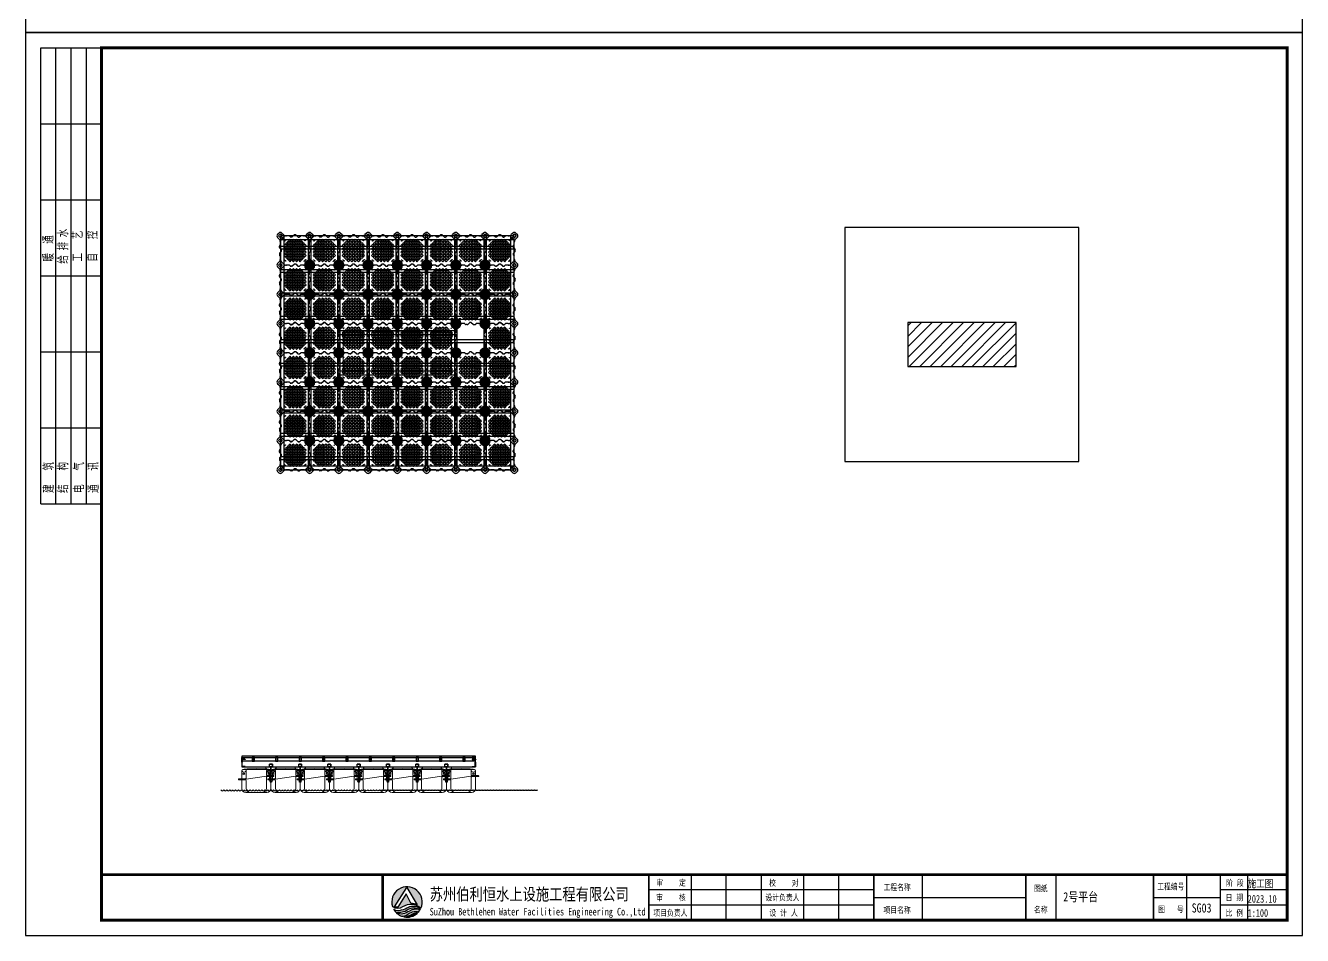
# Model space of a CAD drawing. Extents: x 144679 to 166511, y 91215 to 137530.
# Drawn here: x 144679 to 166511, y 91215 to 106773 of the extents above; entities that cross this region are included whole.
import ezdxf

# ---------------------------------------------------------------- set-up
doc = ezdxf.new("R2010")
doc.units = 0
doc.header["$LTSCALE"] = 1000
doc.header["$MEASUREMENT"] = 0
for name, color, linetype in [('W-FLOAT_BOWL浮筒', 253, 'Continuous'), ('W-STEEL_FRAME钢架', 3, 'Continuous'), ('W-WOOD_FLOOR木地板', 30, 'Continuous'), ('W-WOOD_STUD木龙骨', 25, 'Continuous'), ('变形缝', 4, 'Continuous'), ('塑木板', 32, 'Continuous'), ('短销钉', 253, 'Continuous'), ('螺栓', 146, 'Continuous'), ('龙骨', 10, 'Continuous')]:
    doc.layers.add(name, color=color, linetype=linetype)
doc.layers.add('伯利恒浮筒', color=5, linetype='Continuous', lineweight=5)
doc.styles.add('-宋体', font='', dxfattribs={"width": 0.8})
doc.styles.add('_TCH_DIM', font='SIMPLEX', dxfattribs={"bigfont": 'GBCBIG'})
doc.styles.get("Standard").update_dxf_attribs({"font": 'gbenor.shx', "bigfont": 'gbcbig.shx'})
doc.styles.add('图框', font='')
doc.styles.add('黑体', font='simhei.ttf', dxfattribs={"width": 0.8})
doc.styles.get('-宋体').set_extended_font_data('SimSun')
doc.styles.get('图框').set_extended_font_data('SimSun')

# ---------------------------------------------------------------- blocks, each defined once
blk = doc.blocks.new('*U85')
at = {"layer": 'W-STEEL_FRAME钢架', "color": 1}
blk.add_lwpolyline([(-2498, -22), (1502, -22), (1502, 22), (-2498, 22)], close=True, dxfattribs=at)
blk = doc.blocks.new('*U86')
at = {"color": 0, "linetype": 'ByBlock', "lineweight": -2, "transparency": 16777216}
for p in [(0, 0), (0, -400), (0, -800), (0, -1200), (0, -1600), (0, -2000), (0, -2400), (0, -2800), (0, -3200), (0, -3600)]:
    blk.add_blockref('*U85', p, dxfattribs=at)
blk = doc.blocks.new('blhft')
at = {"ltscale": 0.5}
for p, q in [((-302, 230), (-302, 220)), ((302, 284), (302, 274))]:
    blk.add_line(p, q, dxfattribs=at)
for p, q in [((-302, 226), (-174, 226)), ((-298, 234), (-184, 234)), ((-250, 234), (-250, 375)), ((-230, 395), (230, 395)), ((-208, 397), (208, 397)), ((-208, 397), (-208, 395)), ((-174, 244), (-174, 375)), ((174, 280), (-174, 226)), ((174, 298), (174, 375)), ((174, 280), (302, 280)), ((174, 260), (174, 70)), ((184, 288), (298, 288)), ((184, 270), (298, 270)), ((208, 397), (208, 395)), ((250, 375), (250, 288)), ((250, 270), (250, 70)), ((-298, 216), (-184, 216)), ((-250, 70), (-250, 216)), ((-180, 0), (180, 0)), ((-174, 206), (-174, 70))]:
    blk.add_line(p, q)
for centre, start, end in [((-298, 230), 90, 180), ((298, 284), 0, 90)]:
    blk.add_arc(centre, 4, start, end, dxfattribs=at)
for centre, radius, start, end in [((-298, 220), 4, 180, 270), ((-230, 375), 20, 90, 180), ((0, -1768), 2175, 84.5043, 95.4957), ((-184, 244), 10, 270, 0), ((-154, 375), 20, 90, 180), ((154, 375), 20, 0, 90), ((184, 298), 10, 180, 270), ((184, 260), 10, 90, 180), ((230, 375), 20, 0, 90), ((298, 274), 4, 270, 0), ((-180, 70), 70, 180, 270), ((-184, 206), 10, 0, 90), ((-104, 70), 70, 180, 270), ((104, 70), 70, 270, 0), ((180, 70), 70, 270, 0)]:
    blk.add_arc(centre, radius, start, end)
at = {"extrusion": (0, 0, -1)}
blk.add_ellipse((-212, 375), major_axis=(-30.4, 0), ratio=0.921809, start_param=3.141593, end_param=6.283185, dxfattribs=at)
blk.add_ellipse((-212, 320), major_axis=(-16, 0), ratio=0.75)
blk.add_ellipse((212, 375), major_axis=(30.4, 0.1), ratio=0.921809, start_param=3.141593, end_param=6.283185)
blk.add_ellipse((212, 320), major_axis=(16, 0), ratio=0.75, dxfattribs=at)
blk = doc.blocks.new('dxd')
at = {"lineweight": 13}
for p, q in [((-86, 227), (-56, 200)), ((-79, 244), (79, 244)), ((-78, 244), (-78, 246)), ((-78, 246), (78, 246)), ((86, 227), (56, 200)), ((78, 244), (78, 246)), ((-52, 180), (-52, 193)), ((-49, 153), (-28, 136)), ((-43, 197), (42, 197)), ((-29, 39), (-29, 45)), ((-26, 48), (-24, 48)), ((-24, 30), (-24, 128)), ((-24, 30), (24, 30)), ((-24, 30), (-18, 2)), ((-19, 133), (19, 133)), ((-16, 0), (16, 0)), ((-6, 39), (-6, 44)), ((6, 39), (6, 44)), ((24, 30), (18, 2)), ((24, 30), (24, 128)), ((26, 48), (24, 48)), ((49, 153), (28, 136)), ((29, 39), (29, 45)), ((52, 180), (52, 193))]:
    blk.add_line(p, q, dxfattribs=at)
at = {"lineweight": 13, "ltscale": 0.1}
for p, q in [((-18, 2), (-18, 0)), ((-18, 0), (-16, 0)), ((16, 0), (18, 0)), ((18, 2), (18, 0))]:
    blk.add_line(p, q, dxfattribs=at)
at = {"lineweight": 13}
for centre, radius, start, end in [((-79, 234), 10, 90, 228.0009), ((0, -1254), 1503, 87.0435, 92.9565), ((79, 234), 10, 311.9991, 90), ((-44, 170), 13.5, 126.5657, 231), ((-62, 193), 10, 0, 48.0009), ((-35, 154), 31.4, 56.4166, 122.8531), ((-43, 161), 10, 184.1479, 231), ((-34, 186), 31.4, 236.1381, 303.5569), ((-26, 45), 3, 90, 180), ((-34, 128), 10, 0, 51), ((-16, 2), 2.5, 191.3099, 270), ((-25, 170), 13.5, 308.3696, 51.9011), ((-3, 44), 3, 115.3769, 180), ((0, 38), 10, 64.6231, 115.3769), ((3, 44), 3, 0, 64.6231), ((25, 170), 13.5, 128.0989, 231.6304), ((16, 2), 2.5, 270, 348.6901), ((35, 155), 31.3, 57.1287, 123.6019), ((34, 186), 31.4, 236.4385, 303.8665), ((34, 128), 10, 129, 180), ((26, 45), 3, 0, 90), ((42, 161), 10, 309, 355.8521), ((62, 193), 10, 131.9991, 180), ((44, 170), 13.5, 309, 53.4343)]:
    blk.add_arc(centre, radius, start, end, dxfattribs=at)
for centre, major_axis, start_param, end_param in [((-23, 39), (0, -9), 4.712389, 6.115737), ((0, 39), (0, 9), 1.570796, 4.712389)]:
    blk.add_ellipse(centre, major_axis=major_axis, ratio=0.666667, start_param=start_param, end_param=end_param, dxfattribs=at)
at = {"lineweight": 13, "extrusion": (0, 0, -1)}
blk.add_ellipse((23, 39), major_axis=(0, -9), ratio=0.666667, start_param=4.712389, end_param=6.115737, dxfattribs=at)
blk = doc.blocks.new('*U7')
at = {"color": 5}
for p, q in [((-2, -53), (-2, -1)), ((-2, -1), (2, -1)), ((2, -13), (-2, -14)), ((2, -13), (-2, -14)), ((2, -15), (-2, -16)), ((2, -15), (-2, -16)), ((2, -17), (-2, -18)), ((2, -17), (-2, -18)), ((2, -19), (-2, -20)), ((2, -19), (-2, -20)), ((2, -19), (-2, -20)), ((2, -19), (-2, -20)), ((2, -21), (-2, -22)), ((2, -21), (-2, -22)), ((2, -21), (-2, -22)), ((2, -21), (-2, -22)), ((2, -23), (-2, -24)), ((2, -23), (-2, -24)), ((2, -25), (-2, -26)), ((2, -25), (-2, -26)), ((2, -27), (-2, -28)), ((2, -27), (-2, -28)), ((2, -29), (-2, -30)), ((2, -29), (-2, -30)), ((2, -29), (-2, -30)), ((2, -29), (-2, -30)), ((2, -31), (-2, -32)), ((2, -31), (-2, -32)), ((2, -31), (-2, -32)), ((2, -31), (-2, -32)), ((2, -33), (-2, -34)), ((2, -33), (-2, -34)), ((2, -35), (-2, -36)), ((2, -35), (-2, -36)), ((2, -37), (-2, -38)), ((2, -37), (-2, -38)), ((2, -39), (-2, -40)), ((2, -39), (-2, -40)), ((2, -39), (-2, -40)), ((2, -39), (-2, -40)), ((2, -41), (-2, -42)), ((2, -41), (-2, -42)), ((2, -41), (-2, -42)), ((2, -41), (-2, -42)), ((2, -43), (-2, -44)), ((2, -43), (-2, -44)), ((2, -46), (-2, -47)), ((2, -46), (-2, -47)), ((2, -48), (-2, -49)), ((2, -48), (-2, -49)), ((2, -48), (-2, -49)), ((2, -48), (-2, -49)), ((2, -50), (-2, -51)), ((2, -50), (-2, -51)), ((2, -50), (-2, -51)), ((2, -50), (-2, -51)), ((2, -52), (-2, -53)), ((2, -52), (-2, -53)), ((2, -52), (-2, -53)), ((0, -60), (-2, -53)), ((2, -54), (-2, -55)), ((2, -57), (-1, -57)), ((1, -59), (-1, -59)), ((2, -53), (0, -60)), ((2, -1), (2, -53))]:
    blk.add_line(p, q, dxfattribs=at)
blk.add_lwpolyline([(-3, 0), (-2, -1), (2, -1), (3, 0)], close=True, dxfattribs=at)
blk = doc.blocks.new('A$C0837b8cf')
at = {"layer": 'W-STEEL_FRAME钢架'}
for points in [[(0, 60), (0, 140), (58, 140), (58, 137, -0.414214), (54, 133), (13, 130, 0.387359), (7, 122), (7, 60)], [(0, 60), (0, -20), (58, -20), (58, -17, 0.414214), (54, -13), (13, -10, -0.355029), (7, -2), (7, 60)]]:
    blk.add_lwpolyline(points, format="xyb", dxfattribs=at)
blk = doc.blocks.new('*U83')
at = {"layer": '龙骨'}
for points in [[(-25, -30), (15, -30), (15, 30), (-25, 30)], [(-20, -25), (10, -25), (10, 25), (-20, 25)]]:
    blk.add_lwpolyline(points, close=True, dxfattribs=at)
blk = doc.blocks.new('*U84')
at = {"layer": '变形缝', "color": 0, "linetype": 'ByBlock', "lineweight": -2, "transparency": 16777216}
for p in [(0, 0), (400, 0), (800, 0), (1200, 0), (1600, 0), (2000, 0), (2400, 0), (2800, 0), (3200, 0), (3600, 0)]:
    blk.add_blockref('*U83', p, dxfattribs=at)
blk = doc.blocks.new('*U81')
at = {"layer": '伯利恒浮筒'}
blk.add_blockref('blhft', (0, -204), dxfattribs=at)
blk = doc.blocks.new('*U82')
at = {"color": 0, "linetype": 'ByBlock', "lineweight": -2, "transparency": 16777216}
for p in [(0, 0), (500, 0), (1000, 0), (1500, 0), (2000, 0)]:
    blk.add_blockref('*U81', p, dxfattribs=at)
blk = doc.blocks.new('dsm2')
at = {"color": 251, "lineweight": 5}
for p, q in [((-77, 0), (0, 77)), ((-76, -13), (13, 76)), ((-58, -51), (51, 58)), ((-51, -58), (58, 51)), ((-13, -76), (76, 13)), ((0, -77), (77, 0))]:
    blk.add_line(p, q, dxfattribs=at)
for centre, radius in [((0, 0), 89), ((-72, 14), 2.5), ((-65, 21), 2.5), ((-64, 32), 2.5), ((-59, 27), 2.5), ((-58, 39), 2.5), ((-56, -1), 2.5), ((-53, 34), 2.5), ((-51, 45), 2.5), ((-50, 5), 2.5), ((-46, 40), 2.5), ((-45, 51), 2.5), ((-45, 0), 2.5), ((-43, 12), 2.5), ((-40, 46), 2.5), ((-39, 58), 2.5), ((-39, 7), 2.5), ((-37, 18), 2.5), ((-34, 53), 2.5), ((-32, 64), 2.5), ((-32, 13), 2.5), ((-31, 24), 2.5), ((-27, 59), 2.5), ((-26, 19), 2.5), ((-24, 31), 2.5), ((-22, 3), 2.5), ((-21, 65), 2.5), ((-19, 26), 2.5), ((-18, 37), 2.5), ((-17, -2), 2.5), ((-16, 10), 2.5), ((-14, 72), 2.5), ((-13, 32), 2.5), ((-12, 43), 2.5), ((-11, 5), 2.5), ((-10, 16), 2.5), ((-7, 39), 2.5), ((-5, 11), 2.5), ((0, 45), 6), ((-3, 22), 2.5), ((1, 56), 2.5), ((2, 17), 2.5), ((3, 29), 2.5), ((6, 51), 2.5), ((7, 63), 2.5), ((8, 24), 2.5), ((10, 35), 2.5), ((12, 58), 2.5), ((14, 69), 2.5), ((14, 30), 2.5), ((16, 41), 2.5), ((17, 2), 2.5), ((19, 64), 2.5), ((21, 36), 2.5), ((22, 48), 2.5), ((24, 8), 2.5), ((27, 43), 2.5), ((29, 54), 2.5), ((29, 3), 2.5), ((30, 14), 2.5), ((34, 49), 2.5), ((35, 60), 2.5), ((35, 10), 2.5), ((36, 21), 2.5), ((40, 56), 2.5), ((41, 16), 2.5), ((43, 27), 2.5), ((45, 0), 2.5), ((48, 22), 2.5), ((49, 34), 2.5), ((51, 6), 2.5), ((54, 29), 2.5), ((56, 40), 2.5), ((56, 1), 2.5), ((58, 12), 2.5), ((60, 35), 2.5), ((63, 7), 2.5), ((64, 19), 2.5), ((69, 14), 2.5), ((-69, -14), 2.5), ((-64, -19), 2.5), ((-63, -7), 2.5), ((-60, -35), 2.5), ((-58, -12), 2.5), ((-56, -40), 2.5), ((-54, -29), 2.5), ((-51, -6), 2.5), ((-49, -34), 2.5), ((-48, -22), 2.5), ((-43, -27), 2.5), ((-41, -16), 2.5), ((-40, -56), 2.5), ((-36, -21), 2.5), ((-35, -10), 2.5), ((-35, -60), 2.5), ((-34, -49), 2.5), ((-30, -14), 2.5), ((-29, -3), 2.5), ((-29, -54), 2.5), ((-27, -43), 2.5), ((-24, -8), 2.5), ((-22, -48), 2.5), ((-21, -36), 2.5), ((-19, -64), 2.5), ((-16, -41), 2.5), ((-14, -30), 2.5), ((-14, -69), 2.5), ((-12, -58), 2.5), ((-10, -35), 2.5), ((-8, -24), 2.5), ((-7, -63), 2.5), ((-6, -51), 2.5), ((-3, -29), 2.5), ((0, -45), 6), ((-2, -17), 2.5), ((-1, -56), 2.5), ((3, -22), 2.5), ((5, -11), 2.5), ((7, -39), 2.5), ((10, -16), 2.5), ((11, -5), 2.5), ((12, -43), 2.5), ((13, -32), 2.5), ((14, -72), 2.5), ((16, -10), 2.5), ((18, -37), 2.5), ((19, -26), 2.5), ((21, -65), 2.5), ((22, -3), 2.5), ((24, -31), 2.5), ((26, -19), 2.5), ((27, -59), 2.5), ((31, -24), 2.5), ((32, -13), 2.5), ((32, -64), 2.5), ((34, -53), 2.5), ((37, -18), 2.5), ((39, -7), 2.5), ((39, -58), 2.5), ((40, -46), 2.5), ((43, -12), 2.5), ((45, -51), 2.5), ((46, -40), 2.5), ((50, -5), 2.5), ((51, -45), 2.5), ((53, -34), 2.5), ((58, -39), 2.5), ((59, -27), 2.5), ((64, -32), 2.5), ((65, -21), 2.5), ((72, -14), 2.5)]:
    blk.add_circle(centre, radius, dxfattribs=at)
for centre, radius, start, end in [((0, 0), 77.5, 90.2087, 179.7913), ((-5, 50), 2.5, 9.9886, 265.1119), ((0, 0), 77.5, 48.6991, 80.4959), ((0, 0), 77.5, 9.5041, 41.3009), ((0, 0), 77.5, 189.5041, 221.3009), ((0, 0), 77.5, 228.6991, 260.4959), ((0, 0), 77.5, 270.2087, 359.7913), ((5, -50), 2.5, 189.9886, 85.1119)]:
    blk.add_arc(centre, radius, start, end, dxfattribs=at)
blk = doc.blocks.new('ds')
at = {"color": 6}
blk.add_lwpolyline([(-6, -4), (0, -8), (6, -4), (6, 4), (0, 8), (-6, 4)], close=True, dxfattribs=at)
at = {"color": 5, "lineweight": -3}
blk.add_circle((0, 0), 9, dxfattribs=at)
at = {"lineweight": -3}
blk.add_circle((0, 0), 4, dxfattribs=at)
at = {"color": 251, "lineweight": 5, "rotation": 90}
blk.add_blockref('dsm2', (0, 0), dxfattribs=at)
blk = doc.blocks.new('*U97')
at = {"layer": '短销钉'}
blk.add_blockref('ds', (0, 0), dxfattribs=at)
blk = doc.blocks.new('*U98')
at = {"color": 0, "linetype": 'ByBlock', "lineweight": -2, "transparency": 16777216}
for p in [(0, 0), (1000, 0), (2000, 0), (3000, 0), (0, -500), (1000, -500), (2000, -500), (3000, -500), (0, -1000), (1000, -1000), (2000, -1000), (3000, -1000), (0, -1500), (1000, -1500), (2000, -1500), (3000, -1500), (0, -2000), (1000, -2000), (2000, -2000), (3000, -2000), (0, -2500), (1000, -2500), (2000, -2500), (3000, -2500), (0, -3000), (1000, -3000), (2000, -3000), (3000, -3000)]:
    blk.add_blockref('*U97', p, dxfattribs=at)
blk = doc.blocks.new('短销固定件正视面')
at = {"layer": '塑木板', "color": 156}
blk.add_lwpolyline([(2149439, 351499), (2149442, 351499), (2149489, 351499), (2149489, 351452), (2149489, 351449), (2149439, 351449)], close=True, dxfattribs=at)
at = {"layer": '塑木板', "color": 5}
blk.add_lwpolyline([(2149489, 351449), (2149489, 351499), (2149439, 351499)], dxfattribs=at)
at = {"layer": '螺栓', "color": 156}
blk.add_lwpolyline([(2149458, 351449), (2149458, 351182), (2149470, 351182), (2149470, 351449)], dxfattribs=at)
for points in [[(2149454, 351197), (2149475, 351197), (2149475, 351187), (2149454, 351187)], [(2149455, 351199), (2149473, 351199), (2149473, 351197), (2149455, 351197)], [(2149459, 351197), (2149470, 351197), (2149470, 351187), (2149459, 351187)]]:
    blk.add_lwpolyline(points, close=True, dxfattribs=at)
blk = doc.blocks.new('*U101')
at = {"layer": '塑木板', "color": 0}
blk.add_blockref('短销固定件正视面', (-2149464, -351340), dxfattribs=at)
blk = doc.blocks.new('*U102')
at = {"color": 0, "linetype": 'ByBlock', "lineweight": -2, "transparency": 16777216}
for p in [(0, 0), (500, 0), (1000, 0), (1500, 0), (2000, 0), (2500, 0), (3000, 0)]:
    blk.add_blockref('*U101', p, dxfattribs=at)
blk = doc.blocks.new('旗华浮筒')
at = {"layer": 'W-FLOAT_BOWL浮筒'}
for p, q in [((-549, 527), (-527, 549)), ((-549, 473), (-521, 445)), ((-479, 445), (-445, 479)), ((-473, 549), (-445, 521)), ((-395, 500), (-351, 500)), ((-333, 513), (-345, 503)), ((-304, 516), (-326, 516)), ((-297, 513), (-264, 484)), ((-258, 481), (-242, 481)), ((-203, 513), (-236, 484)), ((-196, 516), (-174, 516)), ((-167, 513), (-155, 503)), ((-149, 500), (-105, 500)), ((-27, 549), (-55, 521)), ((-21, 445), (-55, 479)), ((49, 473), (21, 445)), ((27, 549), (49, 527)), ((-516, 304), (-516, 326)), ((-513, 333), (-503, 345)), ((-513, 297), (-484, 264)), ((-513, 203), (-484, 236)), ((-500, 351), (-500, 395)), ((-481, 242), (-481, 258)), ((-19, 307), (-19, 323)), ((-16, 329), (-3, 345)), ((-16, 301), (13, 268)), ((-16, 199), (13, 232)), ((0, 351), (0, 395)), ((16, 239), (16, 261)), ((-549, 27), (-521, 55)), ((-516, 196), (-516, 174)), ((-513, 167), (-503, 155)), ((-500, 105), (-500, 149)), ((-445, 21), (-479, 55)), ((-395, 0), (-351, 0)), ((-329, 16), (-345, 3)), ((-307, 19), (-323, 19)), ((-301, 16), (-268, -13)), ((-199, 16), (-232, -13)), ((-193, 19), (-177, 19)), ((-171, 16), (-155, 3)), ((-149, 0), (-105, 0)), ((-55, 21), (-21, 55)), ((-19, 193), (-19, 177)), ((-16, 171), (-3, 155)), ((0, 105), (0, 149)), ((49, 27), (21, 55)), ((-527, -49), (-549, -27)), ((-473, -49), (-445, -21)), ((-261, -16), (-239, -16)), ((-27, -49), (-55, -21)), ((49, -27), (27, -49))]:
    blk.add_line(p, q, dxfattribs=at)
for points in [[(-335, 398), (-314, 420), (-335, 441), (-356, 420)], [(-278, 398), (-257, 420), (-278, 441), (-299, 420)], [(-222, 398), (-201, 420), (-222, 441), (-243, 420)], [(-165, 398), (-144, 420), (-165, 441), (-186, 420)], [(-420, 314), (-398, 335), (-420, 356), (-441, 335)], [(-420, 257), (-398, 278), (-420, 299), (-441, 278)], [(-420, 201), (-398, 222), (-420, 243), (-441, 222)], [(-391, 342), (-370, 363), (-391, 384), (-413, 363)], [(-391, 285), (-370, 307), (-391, 328), (-413, 307)], [(-391, 229), (-370, 250), (-391, 271), (-413, 250)], [(-363, 370), (-342, 391), (-363, 413), (-384, 391)], [(-363, 314), (-342, 335), (-363, 356), (-384, 335)], [(-363, 257), (-342, 278), (-363, 299), (-384, 278)], [(-363, 201), (-342, 222), (-363, 243), (-384, 222)], [(-335, 342), (-314, 363), (-335, 384), (-356, 363)], [(-335, 285), (-314, 307), (-335, 328), (-356, 307)], [(-335, 229), (-314, 250), (-335, 271), (-356, 250)], [(-307, 370), (-285, 391), (-307, 413), (-328, 391)], [(-307, 314), (-285, 335), (-307, 356), (-328, 335)], [(-307, 257), (-285, 278), (-307, 299), (-328, 278)], [(-307, 201), (-285, 222), (-307, 243), (-328, 222)], [(-278, 342), (-257, 363), (-278, 384), (-299, 363)], [(-278, 285), (-257, 307), (-278, 328), (-299, 307)], [(-278, 229), (-257, 250), (-278, 271), (-299, 250)], [(-250, 370), (-229, 391), (-250, 413), (-271, 391)], [(-250, 314), (-229, 335), (-250, 356), (-271, 335)], [(-250, 257), (-229, 278), (-250, 299), (-271, 278)], [(-250, 201), (-229, 222), (-250, 243), (-271, 222)], [(-222, 342), (-201, 363), (-222, 384), (-243, 363)], [(-222, 285), (-201, 307), (-222, 328), (-243, 307)], [(-222, 229), (-201, 250), (-222, 271), (-243, 250)], [(-193, 370), (-172, 391), (-193, 413), (-215, 391)], [(-193, 314), (-172, 335), (-193, 356), (-215, 335)], [(-193, 257), (-172, 278), (-193, 299), (-215, 278)], [(-193, 201), (-172, 222), (-193, 243), (-215, 222)], [(-165, 342), (-144, 363), (-165, 384), (-186, 363)], [(-165, 285), (-144, 307), (-165, 328), (-186, 307)], [(-165, 229), (-144, 250), (-165, 271), (-186, 250)], [(-137, 370), (-116, 391), (-137, 413), (-158, 391)], [(-137, 314), (-116, 335), (-137, 356), (-158, 335)], [(-137, 257), (-116, 278), (-137, 299), (-158, 278)], [(-137, 201), (-116, 222), (-137, 243), (-158, 222)], [(-109, 342), (-87, 363), (-109, 384), (-130, 363)], [(-109, 285), (-87, 307), (-109, 328), (-130, 307)], [(-109, 229), (-87, 250), (-109, 271), (-130, 250)], [(-80, 314), (-59, 335), (-80, 356), (-102, 335)], [(-80, 257), (-59, 278), (-80, 299), (-102, 278)], [(-80, 201), (-59, 222), (-80, 243), (-102, 222)], [(-420, 144), (-398, 165), (-420, 186), (-441, 165)], [(-391, 172), (-370, 193), (-391, 215), (-413, 193)], [(-391, 116), (-370, 137), (-391, 158), (-413, 137)], [(-363, 144), (-342, 165), (-363, 186), (-384, 165)], [(-363, 87), (-342, 109), (-363, 130), (-384, 109)], [(-335, 172), (-314, 193), (-335, 215), (-356, 193)], [(-335, 116), (-314, 137), (-335, 158), (-356, 137)], [(-335, 59), (-314, 80), (-335, 102), (-356, 80)], [(-307, 144), (-285, 165), (-307, 186), (-328, 165)], [(-307, 87), (-285, 109), (-307, 130), (-328, 109)], [(-278, 172), (-257, 193), (-278, 215), (-299, 193)], [(-278, 116), (-257, 137), (-278, 158), (-299, 137)], [(-278, 59), (-257, 80), (-278, 102), (-299, 80)], [(-250, 144), (-229, 165), (-250, 186), (-271, 165)], [(-250, 87), (-229, 109), (-250, 130), (-271, 109)], [(-222, 172), (-201, 193), (-222, 215), (-243, 193)], [(-222, 116), (-201, 137), (-222, 158), (-243, 137)], [(-222, 59), (-201, 80), (-222, 102), (-243, 80)], [(-193, 144), (-172, 165), (-193, 186), (-215, 165)], [(-193, 87), (-172, 109), (-193, 130), (-215, 109)], [(-165, 172), (-144, 193), (-165, 215), (-186, 193)], [(-165, 116), (-144, 137), (-165, 158), (-186, 137)], [(-165, 59), (-144, 80), (-165, 102), (-186, 80)], [(-137, 144), (-116, 165), (-137, 186), (-158, 165)], [(-137, 87), (-116, 109), (-137, 130), (-158, 109)], [(-109, 172), (-87, 193), (-109, 215), (-130, 193)], [(-109, 116), (-87, 137), (-109, 158), (-130, 137)], [(-80, 144), (-59, 165), (-80, 186), (-102, 165)]]:
    blk.add_lwpolyline(points, close=True, dxfattribs=at)
for centre in [(-429, 411), (-420, 420), (-411, 429), (-85, 424), (-76, 415), (-435, 93), (-424, 85), (-415, 76), (-407, 65), (-80, 80)]:
    blk.add_circle(centre, 3.5, dxfattribs=at)
for centre, radius, start, end in [((-522, 500), 38, 135, 225), ((-524, 500), 7, 90, 270), ((-500, 522), 38, 45, 135), ((-500, 500), 25, 106.2602, 163.7398), ((-500, 500), 25, 196.2602, 253.7398), ((-570, 395), 70, 0, 45), ((-500, 524), 7, 0, 180), ((-500, 476), 7, 180, 0), ((-430, 395), 70, 135, 180), ((-500, 500), 25, 16.2602, 73.7398), ((-500, 500), 25, 286.2602, 343.7398), ((-476, 500), 7, 270, 90), ((-395, 570), 70, 225, 270), ((-395, 430), 70, 90, 135), ((-351, 510), 10, 270, 312.2737), ((-326, 506), 10, 90, 132.2737), ((-304, 506), 10, 47.7263, 90), ((-258, 491), 10, 227.7263, 270), ((-242, 491), 10, 270, 312.2737), ((-196, 506), 10, 90, 132.2737), ((-174, 506), 10, 47.7263, 90), ((-149, 510), 10, 227.7263, 270), ((-105, 570), 70, 270, 315), ((-105, 430), 70, 45, 90), ((-24, 500), 7, 90, 270), ((0, 522), 38, 45, 135), ((0, 500), 25, 106.2602, 163.7398), ((0, 500), 25, 196.2602, 253.7398), ((-70, 395), 70, 0, 45), ((0, 524), 7, 0, 180), ((0, 476), 7, 180, 0), ((70, 395), 70, 135, 180), ((0, 500), 25, 16.2602, 73.7398), ((0, 500), 25, 286.2602, 343.7398), ((24, 500), 7, 270, 90), ((22, 500), 38, 315, 45), ((-506, 326), 10, 137.7263, 180), ((-506, 304), 10, 180, 222.2737), ((-510, 351), 10, 317.7263, 0), ((-491, 258), 10, 0, 42.2737), ((-491, 242), 10, 317.7263, 0), ((-9, 323), 10, 137.7263, 180), ((-9, 307), 10, 180, 222.2737), ((-10, 351), 10, 317.7263, 0), ((6, 261), 10, 0, 42.2737), ((6, 239), 10, 317.7263, 0), ((-522, 0), 38, 135, 225), ((-524, 0), 7, 90, 270), ((-500, 0), 25, 106.2602, 163.7398), ((-570, 105), 70, 315, 0), ((-506, 196), 10, 137.7263, 180), ((-506, 174), 10, 180, 222.2737), ((-500, 24), 7, 0, 180), ((-510, 149), 10, 0, 42.2737), ((-430, 105), 70, 180, 225), ((-500, 0), 25, 16.2602, 73.7398), ((-476, 0), 7, 270, 90), ((-395, 70), 70, 225, 270), ((-395, -70), 70, 90, 135), ((-351, 10), 10, 270, 312.2737), ((-323, 9), 10, 90, 132.2737), ((-307, 9), 10, 47.7263, 90), ((-193, 9), 10, 90, 132.2737), ((-177, 9), 10, 47.7263, 90), ((-149, 10), 10, 227.7263, 270), ((-105, 70), 70, 270, 315), ((-105, -70), 70, 45, 90), ((-24, 0), 7, 90, 270), ((0, 0), 25, 106.2602, 163.7398), ((-70, 105), 70, 315, 0), ((-9, 193), 10, 137.7263, 180), ((-9, 177), 10, 180, 222.2737), ((0, 24), 7, 0, 180), ((-10, 149), 10, 0, 42.2737), ((70, 105), 70, 180, 225), ((0, 0), 25, 16.2602, 73.7398), ((24, 0), 7, 270, 90), ((22, 0), 38, 315, 45), ((-500, -22), 38, 225, 315), ((-500, 0), 25, 196.2602, 253.7398), ((-500, -24), 7, 180, 0), ((-500, 0), 25, 286.2602, 343.7398), ((-261, -6), 10, 227.7263, 270), ((-239, -6), 10, 270, 312.2737), ((0, -22), 38, 225, 315), ((0, 0), 25, 196.2602, 253.7398), ((0, -24), 7, 180, 0), ((0, 0), 25, 286.2602, 343.7398)]:
    blk.add_arc(centre, radius, start, end, dxfattribs=at)
blk = doc.blocks.new('*U219')
at = {"color": 172}
blk.add_lwpolyline([(-24, -2750), (24, -2750), (24, 1250), (-24, 1250)], close=True, dxfattribs=at)
blk = doc.blocks.new('*U220')
at = {"color": 0, "linetype": 'ByBlock', "lineweight": -2, "transparency": 16777216}
for p in [(0, 0), (1000, 0), (2000, 0), (3000, 0)]:
    blk.add_blockref('*U219', p, dxfattribs=at)
blk = doc.blocks.new('*U221')
at = {"color": 172}
blk.add_lwpolyline([(-24, -2750), (24, -2750), (24, 1250), (-24, 1250)], close=True, dxfattribs=at)
blk = doc.blocks.new('*U222')
at = {"color": 0, "linetype": 'ByBlock', "lineweight": -2, "transparency": 16777216}
for p in [(0, 0), (1000, 0), (2000, 0)]:
    blk.add_blockref('*U221', p, dxfattribs=at)
blk = doc.blocks.new('$TITLEBLK$00000095')
for p, q in [((-150, 20), (-150, 0)), ((-150, 20), (0, 20)), ((-125, 20), (-125, 0)), ((-100, 20), (-100, 0)), ((-75, 20), (-75, 0)), ((-75, 20), (-75, 0)), ((-50, 20), (-50, 0)), ((-25, 20), (-25, 0)), ((0, 20), (0, 0)), ((-150, 15), (-75, 15)), ((-75, 15), (0, 15)), ((-150, 10), (-75, 10)), ((-75, 10), (0, 10)), ((-150, 5), (-75, 5)), ((-75, 5), (0, 5))]:
    blk.add_line(p, q)
at = {"width": 0.8}
for s, p in [('建   筑', (-146.45, 15.65)), ('暖  通', (-70.35, 15.73)), ('结   构', (-146.45, 10.91)), ('给 排 水', (-71.03, 10.9)), ('电   气', (-146.45, 5.65)), ('工   艺', (-70.35, 6.13)), ('通   讯', (-146.45, 0.88)), ('自   控', (-70.35, 1.24))]:
    blk.add_text(s, height=3.509, dxfattribs=at).set_placement(p)
blk = doc.blocks.new('rgthtyjyuk')
blk.add_lwpolyline([(0, 0), (420, 0), (420, 297), (0, 297)], close=True)
at = {"const_width": 1}
blk.add_lwpolyline([(25, 5), (415, 5), (415, 292), (25, 292)], close=True, dxfattribs=at)
at = {"const_width": 0.8}
blk.add_lwpolyline([(415, 20), (25, 20)], dxfattribs=at)
at = {"rotation": 90}
blk.add_blockref('$TITLEBLK$00000095', (25, 292), dxfattribs=at)
blk = doc.blocks.new('$TITLEBLK$00000187')
h = blk.add_hatch(color=140)
h.dxf.hatch_style = 1
h.paths.add_polyline_path([(-294.3, 4.5, 0.294083), (-290.89, 4.48, -0.363756), (-284.97, 3.96, 1.450144)])
h.paths.add_polyline_path([(-289.53, 10.8), (-286.23, 5.12, 0.101723), (-288.23, 5.58), (-289.84, 8.66), (-292.52, 4.26, -0.081837), (-293.64, 4.38)], flags=16)
h = blk.add_hatch(color=174)
h.paths.add_polyline_path([(-285.05, 3.78, 0.296692), (-289.05, 4.29, -0.04264), (-291.3, 3.4, -0.209747), (-293.92, 3.62, 0.179915), (-291.3, 1.33, 0.169783), (-289.28, 1.97, -0.05744), (-287.69, 2.74, -0.214092), (-285.77, 2.71, 0.064571)])
h.paths.add_polyline_path([(-288.71, 3.03, -0.084014), (-290.89, 2.08, -0.271733), (-292.96, 2.61, 0.071966), (-291.58, 2.64, 0.098278), (-289.75, 3.23, -0.072406), (-288.51, 3.9, -0.088156), (-286.96, 4.07, -0.181988), (-285.56, 3.48, 0.206106)], flags=16)
blk.add_hatch(color=174).paths.add_polyline_path([(-286.08, 2.39, 0.189728), (-288.25, 1.81, -0.126537), (-290.52, 1.1, 0.245013)])
for p, q in [((-196, 0), (-196, 15)), ((-184.5, 0), (-184.5, 15)), ((-159, 0), (-159, 15)), ((-147.5, 0), (-147.5, 15)), ((-120, 0), (-120, 15)), ((-76, 0), (-76, 15)), ((-33, 0), (-33, 15)), ((-13, 0), (-13, 15)), ((0, 0), (0, 15)), ((-136, 10), (-210, 10)), ((0, 10), (-22, 10)), ((-136, 5), (-210, 5)), ((-136, 7.5), (-86, 7.5)), ((-44, 7.5), (-22, 7.5)), ((0, 5), (-22, 5))]:
    blk.add_line(p, q)
for points, const_width in [([(-297.54, 0), (-297.54, 15), (0, 15)], 0.8), ([(-210, 0), (-210, 15)], 0.5), ([(-173, 0), (-173, 15)], 0.5), ([(-136, 0), (-136, 15)], 0.5), ([(-86, 0), (-86, 15)], 0.5), ([(-44, 0), (-44, 15)], 0.5), ([(-22, 0), (-22, 15)], 0.5)]:
    blk.add_lwpolyline(points, dxfattribs=dict(const_width=const_width))
for points in [[(-294.3, 4.5, 0.294083), (-290.89, 4.48, -0.363756), (-284.97, 3.96, 1.450144)], [(-293.64, 4.38), (-289.53, 10.8), (-286.23, 5.12, 0.101723), (-288.23, 5.58), (-289.84, 8.66), (-292.52, 4.26, -0.081837)]]:
    blk.add_lwpolyline(points, format="xyb", close=True)
for points in [[(-293.92, 3.62, 0.209747), (-291.3, 3.4, 0.04264), (-289.05, 4.29, -0.296692), (-285.05, 3.78)], [(-292.96, 2.61, 0.071966), (-291.58, 2.64, 0.098278), (-289.75, 3.23, -0.072406), (-288.51, 3.9, -0.088156), (-286.96, 4.07, -0.181988), (-285.56, 3.48, 0.206106), (-288.71, 3.03, -0.084014), (-290.89, 2.08, -0.271733), (-292.96, 2.61)], [(-291.3, 1.33, 0.169783), (-289.28, 1.97, -0.05744), (-287.69, 2.74, -0.214092), (-285.77, 2.71, -0.214092)], [(-290.52, 1.1, 0.126537), (-288.25, 1.81, -0.189728), (-286.08, 2.39, -0.189728)]]:
    blk.add_lwpolyline(points, format="xyb")
for start, end in [(208.4706, 249.2676), (258.5751, 313.6432), (318.8384, 333.6165)]:
    blk.add_arc((-289.53, 6), 5, start, end)
at = {"style": '图框'}
for s, height, width, p in [('审    定', 2, 0.8, (-207.53, 11.34)), ('校    对', 2, 0.8, (-170.43, 11.27)), ('阶 段', 2, 0.8, (-20.12, 11.27)), ('苏州伯利恒水上设施工程有限公司', 4, 0.8, (-282.06, 6.56)), ('审    核', 2, 0.8, (-207.55, 6.48)), ('设计负责人', 2, 0.8, (-171.62, 6.48)), ('工程名称', 2, 0.8, (-132.8, 9.86)), ('图纸', 2, 0.8, (-83.31, 9.46)), ('工程编号', 2, 0.8, (-42.79, 10.08)), ('日 期', 2, 0.8, (-20.31, 6.48)), ('SuZhou Bethlehem Water Facilities Engineering Co.,Ltd ', 2.5, 0.75, (-282.06, 1.57)), ('项目名称', 2, 0.8, (-132.8, 2.36)), ('名称', 2, 0.8, (-83.31, 2.46)), ('图   号', 2, 0.8, (-42.46, 2.6)), ('项目负责人', 2, 0.8, (-208.49, 1.42)), ('设 计 人', 2, 0.8, (-170.33, 1.42)), ('比 例', 2, 0.8, (-20.27, 1.42))]:
    blk.add_text(s, height=height, dxfattribs=dict(at, width=width)).set_placement(p)
for tag, p in [('审定人', (-193.68, 10.95)), ('校对', (-155.51, 10.92)), ('审核人', (-193.68, 6.03)), ('设计负责人', (-158.64, 6.23)), ('项目负责人', (-195.69, 1.11)), ('设计人', (-156.48, 1.18))]:
    blk.add_attdef(tag, p, '', height=3)
for tag, p, height, style, width in [('工程名称', (-115.66, 9.53), 3, '-宋体', 0.8), ('阶段', (-12.96, 10.81), 2.5, '黑体', 0.8), ('图名', (-73.67, 6.22), 3, '-宋体', 0.8), ('日期', (-12.96, 5.8), 2.5, '黑体', 0.8), ('项目名称', (-115.65, 1.97), 3, '-宋体', 0.8), ('图号', (-31.44, 2.55), 3, '_TCH_DIM', 0.7), ('比例', (-12.96, 1.14), 2.5, '黑体', 0.8)]:
    blk.add_attdef(tag, p, '', height=height, dxfattribs=dict(style=style, width=width))
blk = doc.blocks.new('*U342')
at = {"layer": '短销钉'}
blk.add_blockref('ds', (0, 0), dxfattribs=at)
blk = doc.blocks.new('*U344')
at = {"color": 0, "linetype": 'ByBlock', "lineweight": -2, "transparency": 16777216}
for p in [(0, 0), (1000, 0), (2000, 0), (0, -500), (1000, -500), (2000, -500), (0, -1000), (1000, -1000), (2000, -1000), (0, -1500), (1000, -1500), (2000, -1500), (0, -2000), (1000, -2000), (2000, -2000), (0, -2500), (1000, -2500), (2000, -2500), (0, -3000), (1000, -3000), (2000, -3000)]:
    blk.add_blockref('*U342', p, dxfattribs=at)

msp = doc.modelspace()

# ---------------------------------------------------------------- hatches: boundary and pattern name
h = msp.add_hatch()
h.set_pattern_fill('ANSI31', color=256, scale=80)
h.set_pattern_definition([(45, (25936.87, -9558.79), (-89.80256, 89.80256), [])])
h.paths.add_polyline_path([(159764, 100943), (161614, 100943), (161614, 101693), (159764, 101693)])
at = {"layer": 'W-WOOD_STUD木龙骨'}
h = msp.add_hatch(dxfattribs=at)
h.set_pattern_fill('木纹03', color=256, scale=100)
h.set_pattern_definition([(0, (-997749.77, -348849.4), (200, 200), [10, -190]), (90, (-997669.77, -348779.4), (-200, 200), [20, -180]), (45, (-997709.77, -348799.4), (0, 199.998082), [14.14, -42.42, 14.14, -28.28, 99, -85]), (45, (-997759.77, -348859.4), (0, 200), [14.142, -28.284, 14.142, -226.2]), (45, (-997689.77, -348839.4), (0, 200), [14.142, -268.700712]), (45, (-997669.77, -348849.4), (0, 200), [14.142, -268.700712]), (45, (-997699.77, -348829.4), (0, 200), [14.142, -268.700712]), (45, (-997709.77, -348819.4), (0, 200), [28.284, -254.558712]), (45, (-997659.77, -348669.4), (0, 200), [28.284, -254.558712]), (45, (-997729.77, -348809.4), (0, 200), [56.568, -226.274712]), (45, (-997739.77, -348799.4), (0, 200), [56.568, -226.274712]), (45, (-997609.77, -348739.4), (0, 200), [56.568, -226.274712]), (45, (-997749.77, -348779.4), (0, 200), [42.4264, -240.416312]), (45, (-997789.77, -348749.4), (0, 200), [42.4264, -240.416312]), (45, (-997769.77, -348769.4), (0, 200), [42.4264, -240.416312]), (45, (-997639.77, -348709.4), (0, 200), [70.71068, -212.132032]), (45, (-997659.77, -348699.4), (0, 200), [70.71068, -212.132032]), (45, (-997639.77, -348749.4), (0, 200), [98.99495, -183.847763]), (26.565051, (-997729.77, -348829.39), (200, 8e-08), [22.360678, -424.852916]), (26.565051, (-997689.77, -348769.39), (200, 8e-08), [22.360678, -424.852916]), (26.565051, (-997699.77, -348789.39), (200, 8e-08), [22.360678, -424.852916]), (26.565051, (-997739.77, -348849.39), (200, 8e-08), [44.72136, -402.492235]), (26.565051, (-997699.77, -348759.39), (200, 8e-08), [67.08204, -380.131556]), (26.565051, (-997719.77, -348749.39), (200, 8e-08), [89.44272, -357.770876]), (26.565051, (-997739.77, -348739.39), (200, 8e-08), [89.44272, -357.770876]), (26.565051, (-997769.77, -348679.39), (200, 8e-08), [89.44272, -357.770876]), (26.565051, (-997769.77, -348699.39), (200, 8e-08), [111.8034, -335.410195]), (26.565051, (-997759.77, -348719.39), (200, 8e-08), [111.8034, -335.410195]), (63.434949, (-997689.77, -348799.39), (1e-08, 200), [22.360678, -424.852916]), (63.434949, (-997719.77, -348819.39), (1e-08, 200), [22.360678, -424.852916]), (63.434949, (-997749.77, -348849.39), (1e-08, 200), [44.72136, -402.492235]), (63.434949, (-997689.77, -348819.39), (1e-08, 200), [44.72136, -402.492235]), (63.434949, (-997769.77, -348859.39), (1e-08, 200), [67.08204, -380.131556]), (63.434949, (-997789.77, -348859.39), (1e-08, 200), [89.44272, -357.770876]), (63.434949, (-997609.77, -348849.39), (1e-08, 200), [89.44272, -357.770876]), (63.434949, (-997679.77, -348829.39), (1e-08, 200), [89.44272, -357.770876]), (63.434949, (-997639.77, -348849.39), (1e-08, 200), [111.8034, -335.410195]), (63.434949, (-997659.77, -348839.39), (1e-08, 200), [111.8034, -335.410195])])
h.paths.add_polyline_path([(152375, 94256), (152375, 94281), (148375, 94281), (148375, 94256)])

# ---------------------------------------------------------------- linework, layer by layer
for points in [[(158689, 99318), (162689, 99318), (162689, 103318), (158689, 103318)], [(159764, 100943), (161614, 100943), (161614, 101693), (159764, 101693)]]:
    msp.add_lwpolyline(points, close=True)
at = {"color": 3}
for points in [[(149036, 103113), (153036, 103113), (153036, 103176), (149036, 103176)], [(149036, 103176), (149036, 99176), (149099, 99176), (149099, 103176)], [(152973, 103176), (152973, 99176), (153036, 99176), (153036, 103176)], [(150012, 101489), (152060, 101489), (152060, 101552), (150012, 101552)], [(150012, 100801), (152060, 100801), (152060, 100864), (150012, 100864)], [(149036, 99176), (153036, 99176), (153036, 99240), (149036, 99240)]]:
    msp.add_lwpolyline(points, close=True, dxfattribs=at)
for points in [[(149036, 103176), (149099, 103113)], [(153036, 103176), (152973, 103113)], [(149036, 99176), (149099, 99240)], [(153036, 99176), (152973, 99240)]]:
    msp.add_lwpolyline(points, dxfattribs=at)
at = {"const_width": 20}
msp.add_lwpolyline([(150111, 100801), (151961, 100801), (151961, 101551), (150111, 101551)], close=True, dxfattribs=at)
at = {"color": 4}
for points in [[(148020, 93703, 0.520567), (148070, 93703, 0.520567), (148120, 93703, 0.520567), (148170, 93703, 0.520567), (148220, 93703, 0.520567), (148270, 93703, 0.520567), (148320, 93703, 0.520567), (148370, 93703, 0.520567), (148420, 93703, 0.520567), (148470, 93703, 0.520567), (148520, 93703, 0.520567), (148570, 93703, 0.520567), (148620, 93703, 0.520567), (148670, 93703, 0.520567), (148720, 93703, 0.520567), (148770, 93703, 0.520567), (148820, 93703, 0.520567), (148870, 93703, 0.520567), (148920, 93703, 0.520567), (148970, 93703, 0.520567), (149020, 93703, 0.520567), (149070, 93703, 0.520567), (149120, 93703, 0.520567), (149170, 93703, 0.520567), (149220, 93703, 0.520567), (149270, 93703, 0.520567), (149320, 93703, 0.520567), (149370, 93703, 0.064694), (149375, 93697, 0.064694)], [(150730, 93703, -0.520567), (150680, 93703, -0.520567), (150630, 93703, -0.520567), (150580, 93703, -0.520567), (150530, 93703, -0.520567), (150480, 93703, -0.520567), (150430, 93703, -0.520567), (150380, 93703, -0.520567), (150330, 93703, -0.520567), (150280, 93703, -0.520567), (150230, 93703, -0.520567), (150180, 93703, -0.520567), (150130, 93703, -0.520567), (150080, 93703, -0.520567), (150030, 93703, -0.520567), (149980, 93703, -0.520567), (149930, 93703, -0.520567), (149880, 93703, -0.520567), (149830, 93703, -0.520567), (149780, 93703, -0.520567), (149730, 93703, -0.520567), (149680, 93703, -0.520567), (149630, 93703, -0.520567), (149580, 93703, -0.520567), (149530, 93703, -0.520567), (149480, 93703, -0.520567), (149430, 93703, -0.520567), (149380, 93703, -0.064694), (149375, 93697, -0.064694)], [(152080, 93704, -0.520567), (152030, 93704, -0.520567), (151980, 93704, -0.520567), (151930, 93704, -0.520567), (151880, 93704, -0.520567), (151830, 93704, -0.520567), (151780, 93704, -0.520567), (151730, 93704, -0.520567), (151680, 93704, -0.520567), (151630, 93704, -0.520567), (151580, 93704, -0.520567), (151530, 93704, -0.520567), (151480, 93704, -0.520567), (151430, 93704, -0.520567), (151380, 93704, -0.520567), (151330, 93704, -0.520567), (151280, 93704, -0.520567), (151230, 93704, -0.520567), (151180, 93704, -0.520567), (151130, 93704, -0.520567), (151080, 93704, -0.520567), (151030, 93704, -0.520567), (150980, 93704, -0.520567), (150930, 93704, -0.520567), (150880, 93704, -0.520567), (150830, 93704, -0.520567), (150780, 93704, -0.520567), (150730, 93704, -0.064694), (150725, 93698, -0.064694)], [(153430, 93704, -0.520567), (153380, 93704, -0.520567), (153330, 93704, -0.520567), (153280, 93704, -0.520567), (153230, 93704, -0.520567), (153180, 93704, -0.520567), (153130, 93704, -0.520567), (153080, 93704, -0.520567), (153030, 93704, -0.520567), (152980, 93704, -0.520567), (152930, 93704, -0.520567), (152880, 93704, -0.520567), (152830, 93704, -0.520567), (152780, 93704, -0.520567), (152730, 93704, -0.520567), (152680, 93704, -0.520567), (152630, 93704, -0.520567), (152580, 93704, -0.520567), (152530, 93704, -0.520567), (152480, 93704, -0.520567), (152430, 93704, -0.520567), (152380, 93704, -0.520567), (152330, 93704, -0.520567), (152280, 93704, -0.520567), (152230, 93704, -0.520567), (152180, 93704, -0.520567), (152130, 93704, -0.520567), (152080, 93704, -0.064694), (152075, 93698, -0.064694)]]:
    msp.add_lwpolyline(points, format="xyb", dxfattribs=at)
at = {"layer": 'W-STEEL_FRAME钢架'}
msp.add_lwpolyline([(148375, 94096), (152375, 94096), (152375, 94196), (148375, 94196)], close=True, dxfattribs=at)
at = {"layer": 'W-WOOD_STUD木龙骨'}
msp.add_lwpolyline([(148375, 94256), (152375, 94256), (152375, 94281), (148375, 94281)], close=True, dxfattribs=at)

# ---------------------------------------------------------------- block references
at = {"xscale": 51.98082307390198, "yscale": 51.98082307390198, "zscale": 51.98082307390198}
for p in [(144679, 106653), (144679, 91215)]:
    msp.add_blockref('rgthtyjyuk', p, dxfattribs=at)
for name, p in [('*U220', (149536, 101926)), ('*U222', (150036, 101926)), ('*U86', (151533, 102975)), ('*U98', (149536, 102676)), ('*U344', (150036, 102676)), ('*U102', (148875, 93987)), ('dxd', (148875, 93846)), ('dxd', (149375, 93846)), ('dxd', (149875, 93846)), ('*U82', (150125, 93864)), ('dxd', (150375, 93846)), ('dxd', (150875, 93846)), ('dxd', (151375, 93846)), ('dxd', (151875, 93846))]:
    msp.add_blockref(name, p)
at = {"rotation": 90.00000000000001}
msp.add_blockref('*U7', (148374, 94226), dxfattribs=at)
at = {"xscale": -1, "rotation": 270}
msp.add_blockref('*U7', (152376, 94226), dxfattribs=at)
ref = msp.add_blockref('$TITLEBLK$00000187', (166251, 91475), dxfattribs=dict(xscale=51.98082307390198, yscale=51.98082307390198, zscale=51.98082307390198))
ref.add_attrib('图名', '2号平台', (162422, 91798), dxfattribs={"color": 3, "height": 155.9, "style": '-宋体', "width": 0.8})
ref.add_attrib('图号', 'SG03', (164617, 91607), dxfattribs={"color": 3, "height": 155.9, "style": '黑体', "width": 0.8})
ref.add_attrib('日期', '2023.10', (165575, 91776), dxfattribs={"color": 3, "height": 130, "style": '黑体', "width": 0.8})
ref.add_attrib('阶段', '施工图', (165575, 92037), dxfattribs={"color": 3, "height": 130, "style": '黑体', "width": 0.8})
ref.add_attrib('比例', '1:100', (165575, 91534), dxfattribs={"color": 3, "height": 130, "style": '黑体', "width": 0.75})
at = {"layer": 'W-FLOAT_BOWL浮筒', "rotation": 90}
for p in [(149536, 103176), (150036, 103176), (150536, 103176), (151036, 103176), (151536, 103176), (152036, 103176), (152536, 103176), (153036, 103176), (149536, 102676), (150036, 102676), (150536, 102676), (151036, 102676), (151536, 102676), (152036, 102676), (152536, 102676), (153036, 102676), (149536, 102176), (150036, 102176), (150536, 102176), (151036, 102176), (151536, 102176), (152036, 102176), (152536, 102176), (153036, 102176), (149536, 101676), (150036, 101676), (150536, 101676), (151036, 101676), (151536, 101676), (152036, 101676), (153036, 101676), (149536, 101176), (150036, 101176), (150536, 101176), (151036, 101176), (151536, 101176), (152036, 101176), (152536, 101176), (153036, 101176), (149536, 100676), (150036, 100676), (150536, 100676), (151036, 100676), (151536, 100676), (152036, 100676), (152536, 100676), (153036, 100676), (149536, 100176), (150036, 100176), (150536, 100176), (151036, 100176), (151536, 100176), (152036, 100176), (152536, 100176), (153036, 100176), (149536, 99676), (150036, 99676), (150536, 99676), (151036, 99676), (151536, 99676), (152036, 99676), (152536, 99676), (153036, 99676)]:
    msp.add_blockref('旗华浮筒', p, dxfattribs=at)
at = {"layer": 'W-WOOD_FLOOR木地板'}
msp.add_blockref('A$C0837b8cf', (148375, 94116), dxfattribs=at)
at = {"layer": 'W-WOOD_FLOOR木地板', "xscale": -1}
msp.add_blockref('A$C0837b8cf', (152375, 94116), dxfattribs=at)
at = {"layer": '伯利恒浮筒'}
for p in [(148625, 93660), (149125, 93660), (149625, 93660)]:
    msp.add_blockref('blhft', p, dxfattribs=at)
at = {"layer": '变形缝'}
msp.add_blockref('*U84', (148580, 94226), dxfattribs=at)

doc.saveas('drawing.dxf')
